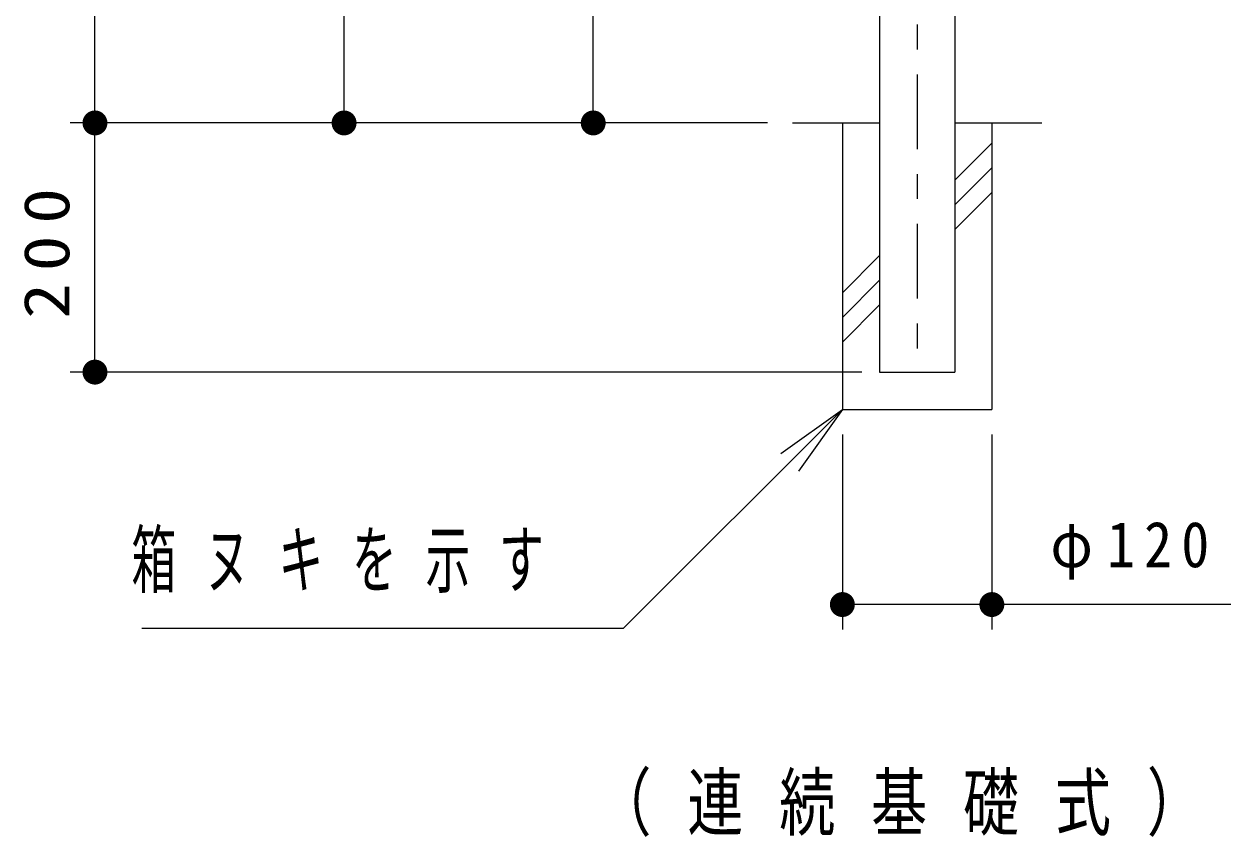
# Model space of a CAD drawing. Units: millimetres on the paper, scale 1:20. Extents: x -365 to 0, y 0 to 257.
# Drawn here: x -128.06 to -79.62, y 61.43 to 94.05 of the extents above; entities that cross this region are included whole.
import ezdxf

# ---------------------------------------------------------------- set-up
doc = ezdxf.new("R2010")
doc.units = ezdxf.units.MM
doc.linetypes.add('USER2', pattern=[6, 3, -1, 1, -1])
doc.layers.add('LY_1', color=7, linetype='Continuous', lineweight=25)
doc.styles.add('ＭＳ ゴシック', font='')
doc.styles.get('ＭＳ ゴシック').set_extended_font_data('MS Gothic')

# ---------------------------------------------------------------- blocks, each defined once
blk = doc.blocks.new('filled_dot')
at = {"color": 0, "linetype": 'Continuous', "lineweight": -2, "const_width": 1.25}
blk.add_lwpolyline([(-0.625, 0, 1), (0.625, 0, 1)], format="xyb", close=True, dxfattribs=at)

msp = doc.modelspace()

# ---------------------------------------------------------------- linework, layer by layer
at = {"layer": 'LY_1', "lineweight": 13}
for p, q in [((-125.217, 90.084), (-125.217, 145.084)), ((-115.217, 90.084), (-115.217, 138.334)), ((-105.217, 90.084), (-105.217, 132.571)), ((-98.217, 90.084), (-126.217, 90.084)), ((-98.217, 90.084), (-126.217, 90.084)), ((-125.217, 80.084), (-125.217, 90.084)), ((-90.704, 87.783), (-89.217, 89.271)), ((-90.704, 86.793), (-89.217, 88.281)), ((-90.704, 85.803), (-89.217, 87.291)), ((-95.217, 83.271), (-93.729, 84.758)), ((-95.217, 82.281), (-93.729, 83.768)), ((-95.217, 81.291), (-93.729, 82.778)), ((-94.432, 80.084), (-126.217, 80.084)), ((-97.691, 76.816), (-95.217, 78.584)), ((-95.217, 78.584), (-97.338, 76.463)), ((-95.217, 78.584), (-96.984, 76.109)), ((-95.217, 77.584), (-95.217, 69.755)), ((-89.217, 77.584), (-89.217, 69.755)), ((-79.623, 70.755), (-95.217, 70.755))]:
    msp.add_line(p, q, dxfattribs=at)
at = {"layer": 'LY_1', "linetype": 'USER2', "lineweight": 13}
msp.add_line((-92.217, 140.034), (-92.217, 80.084), dxfattribs=at)
at = {"layer": 'LY_1', "color": 4}
for p, q in [((-93.729, 139.584), (-93.729, 80.084)), ((-90.704, 139.584), (-90.704, 80.084))]:
    msp.add_line(p, q, dxfattribs=at)
at = {"layer": 'LY_1'}
for p, q in [((-97.217, 90.084), (-93.729, 90.084)), ((-95.217, 90.084), (-95.217, 78.584)), ((-90.704, 90.084), (-87.217, 90.084)), ((-89.217, 90.084), (-89.217, 78.584)), ((-93.729, 80.084), (-90.704, 80.084)), ((-95.217, 78.584), (-89.217, 78.584))]:
    msp.add_line(p, q, dxfattribs=at)
at = {"layer": 'LY_1', "lineweight": 13}
msp.add_lwpolyline([(-95.217, 78.584), (-104.01, 69.791), (-123.339, 69.791)], dxfattribs=at)

# ---------------------------------------------------------------- block references
at = {"layer": 'LY_1', "lineweight": 13, "xscale": 0.4, "yscale": 0.4}
for p, rotation in [((-125.217, 90.084), 270), ((-125.217, 90.084), 90), ((-115.217, 90.084), 90), ((-105.217, 90.084), 90), ((-125.217, 80.084), 90), ((-89.217, 70.755), 180)]:
    msp.add_blockref('filled_dot', p, dxfattribs=dict(at, rotation=rotation))
msp.add_blockref('filled_dot', (-95.217, 70.755), dxfattribs=at)

# ---------------------------------------------------------------- texts
at = {"layer": 'LY_1', "insert": (-126.217, 85.084), "char_height": 1.833, "attachment_point": 8, "rotation": 90, "style": 'ＭＳ ゴシック'}
msp.add_mtext('\\T1.33;\\W1.15;200', dxfattribs=at)
at = {"layer": 'LY_1', "style": 'ＭＳ ゴシック'}
for s, insert, char_height, attachment_point in [('\\T1.64;\\W0.6;箱ヌキを示す', (-123.756, 72.441), 2.199, 4), ('\\T1.33;\\W0.9;φ120', (-83.493, 71.755), 1.833, 8), ('\\T1.64;\\W0.75;（連続基礎式）', (-92.217, 62.676), 2.199, 5)]:
    msp.add_mtext(s, dxfattribs=dict(at, insert=insert, char_height=char_height, attachment_point=attachment_point))

doc.saveas('drawing.dxf')
